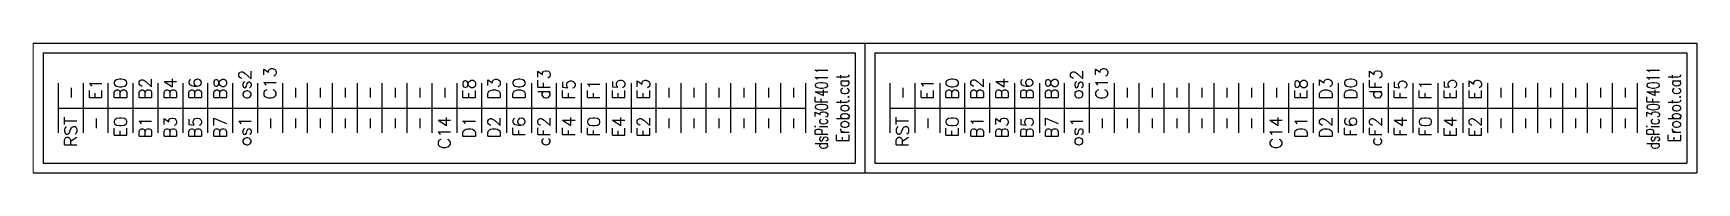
# Paper-space layout 'Imprimir 30f4011 nova' of a CAD drawing. Header units: millimetres. Extents: x 12 to 181, y 270 to 283.
# The model-space entities are those that its viewports show. They can reach past a viewport. Long polylines and large blocks are cut down to what shows.
import ezdxf
from ezdxf.enums import TextEntityAlignment as Align

# ---------------------------------------------------------------- set-up
doc = ezdxf.new("R2010")
doc.units = ezdxf.units.MM
doc.layers.add('referencia', color=7, linetype='Continuous', plot=False)
doc.styles.get("Standard").update_dxf_attribs({"font": 'txt.shx'})

msp = doc.modelspace()

# ---------------------------------------------------------------- linework, layer by layer
for p, q in [((1332.8, 63.5), (1332.8, -48.9)), ((1332.8, 63.5), (2161, 63.5)), ((2161, 63.5), (2161, -48.9)), ((1348.2, 32.7), (1348.2, -18.1)), ((2110.2, 32.7), (2110.2, -18.1)), ((1348.2, 7.3), (2110.2, 7.3)), ((1332.8, -48.9), (2161, -48.9))]:
    msp.add_line(p, q)
at = {"layer": 'referencia', "color": 4}
for p, q in [((439.2, 73.5), (1322.8, 73.5)), ((1322.8, 73.5), (1322.8, -98.9)), ((1322.8, 73.5), (2171, 73.5)), ((2171, 73.5), (2171, -58.9)), ((1322.8, -58.9), (2171, -58.9))]:
    msp.add_line(p, q, dxfattribs=at)
at = {"layer": 'referencia'}
for p, q in [((1373.6, 32.7), (1373.6, -18.1)), ((1399, 32.7), (1399, -18.1)), ((1424.4, 32.7), (1424.4, -18.1)), ((1449.8, 32.7), (1449.8, -18.1)), ((1475.2, 32.7), (1475.2, -18.1)), ((1500.6, 32.7), (1500.6, -18.1)), ((1526, 32.7), (1526, -18.1)), ((1551.4, 32.7), (1551.4, -18.1)), ((1576.8, 32.7), (1576.8, -18.1)), ((1602.2, 32.7), (1602.2, -18.1)), ((1627.6, 32.7), (1627.6, -18.1)), ((1653, 32.7), (1653, -18.1)), ((1678.4, 32.7), (1678.4, -18.1)), ((1703.8, 32.7), (1703.8, -18.1)), ((1729.2, 32.7), (1729.2, -18.1)), ((1754.6, 32.7), (1754.6, -18.1)), ((1780, 32.7), (1780, -18.1)), ((1805.4, 32.7), (1805.4, -18.1)), ((1830.8, 32.7), (1830.8, -18.1)), ((1856.2, 32.7), (1856.2, -18.1)), ((1881.6, 32.7), (1881.6, -18.1)), ((1907, 32.7), (1907, -18.1)), ((1932.4, 32.7), (1932.4, -18.1)), ((1957.8, 32.7), (1957.8, -18.1)), ((1983.2, 32.7), (1983.2, -18.1)), ((2008.6, 32.7), (2008.6, -18.1)), ((2034, 32.7), (2034, -18.1)), ((2059.4, 32.7), (2059.4, -18.1)), ((2084.8, 32.7), (2084.8, -18.1))]:
    msp.add_line(p, q, dxfattribs=at)

# ---------------------------------------------------------------- texts
for s, p in [('B0', (1418.1, 16)), ('B2', (1443.5, 16)), ('B4', (1468.9, 16)), ('B6', (1494.3, 16)), ('B8', (1519.7, 16)), ('os2', (1545.1, 16)), ('C13', (1570.5, 16)), ('E8', (1773.7, 16)), ('D3', (1799.1, 16)), ('D0', (1824.5, 16)), ('dF3', (1849.9, 16)), ('F5', (1875.3, 16)), ('E5', (1926.1, 16)), ('E3', (1951.5, 16)), ('-', (1367.3, 16)), ('E1', (1392.7, 16)), ('-', (1595.9, 16)), ('-', (1621.3, 16)), ('-', (1646.7, 16)), ('-', (1672.1, 16)), ('-', (1697.5, 16)), ('-', (1722.9, 16)), ('-', (1748.3, 16)), ('F1', (1900.7, 16)), ('-', (1976.9, 16)), ('-', (2002.3, 16)), ('-', (2027.7, 16)), ('-', (2053.1, 16)), ('-', (2078.5, 16)), ('-', (2103.9, 16))]:
    msp.add_text(s, height=12.7, rotation=90).set_placement(p)
for s, width, p in [('dsPic30F4011', 0.7, (2133, 7.3)), ('Erobot.cat', 0.8, (2154.7, 7.3))]:
    msp.add_text(s, height=12.7, rotation=90, dxfattribs=dict(width=width)).set_placement(p, align=Align.CENTER)
for s, p in [('RST', (1367.3, -1.4)), ('-', (1392.7, -1.4)), ('E0', (1418.1, -1.4)), ('B1', (1443.5, -1.4)), ('B3', (1468.9, -1.4)), ('B5', (1494.3, -1.4)), ('B7', (1519.7, -1.4)), ('os1', (1545.1, -1.4)), ('-', (1570.5, -1.4)), ('-', (1595.9, -1.4)), ('-', (1621.3, -1.4)), ('-', (1646.7, -1.4)), ('-', (1672.1, -1.4)), ('-', (1697.5, -1.4)), ('-', (1722.9, -1.4)), ('C14', (1748.3, -1.4)), ('D1', (1773.7, -1.4)), ('D2', (1799.1, -1.4)), ('F6', (1824.5, -1.4)), ('cF2', (1849.9, -1.4)), ('F4', (1875.3, -1.4)), ('F0', (1900.7, -1.4)), ('E4', (1926.1, -1.4)), ('E2', (1951.5, -1.4)), ('-', (1976.9, -1.4)), ('-', (2002.3, -1.4)), ('-', (2027.7, -1.4)), ('-', (2053.1, -1.4)), ('-', (2078.5, -1.4)), ('-', (2103.9, -1.4))]:
    msp.add_text(s, height=12.7, rotation=90).set_placement(p, align=Align.RIGHT)

psp = doc.layouts.new('Imprimir 30f4011 nova')

# ---------------------------------------------------------------- viewports
at = {"layer": '0', "lineweight": 0}
psp.add_viewport(center=(54.09, 276.43), size=(84.82, 13.24), view_center_point=(1746.9, 7.3), view_height=132.4, dxfattribs=at)
psp.add_viewport(center=(138.91, 276.43), size=(84.82, 13.24), view_center_point=(1746.9, 7.3), view_height=132.4, status=3, dxfattribs=at)

doc.saveas('drawing.dxf')
